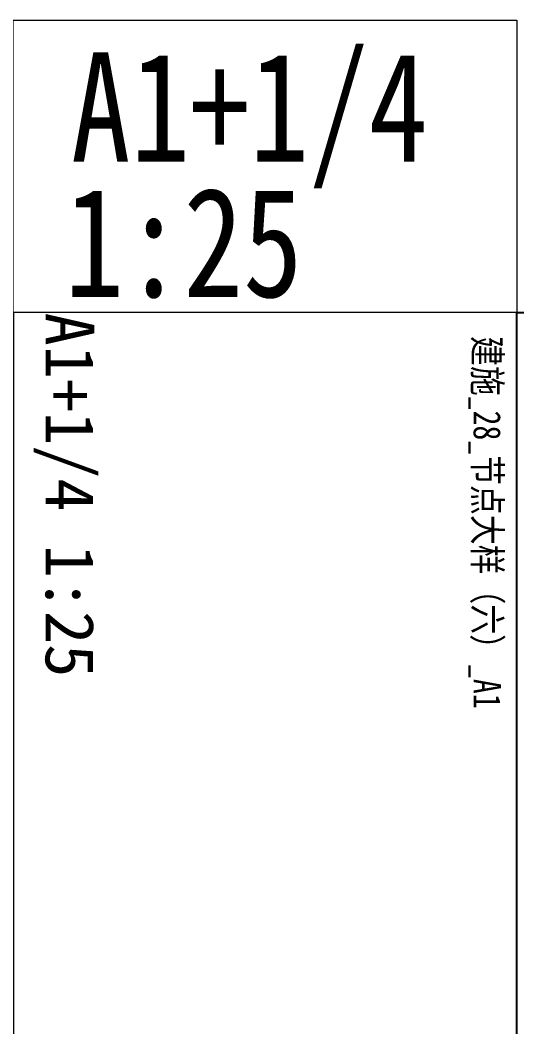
# Model space of a CAD drawing. Extents: x -1712635 to -854203, y -534641 to -21985.
# Drawn here: x -924168 to -916527, y -153873 to -138382 of the extents above; entities that cross this region are included whole.
import ezdxf

# ---------------------------------------------------------------- set-up
doc = ezdxf.new("R2010")
doc.units = 0
doc.header["$LTSCALE"] = 1000
doc.layers.add('yichutu', color=7, linetype='CONTINUOUS')
doc.layers.add('导图字', color=7, linetype='CONTINUOUS')
doc.layers.add('图框', color=9, linetype='CONTINUOUS', lineweight=18)
doc.styles.add('_TCH_LABEL', font='simhei.ttf')
doc.styles.add('黑体', font='simhei.ttf')

# ---------------------------------------------------------------- blocks, each defined once
blk = doc.blocks.new('yct-1051-594-26275-14850-25-1002.0')
at = {"layer": 'yichutu', "color": 7}
blk.add_lwpolyline([(0, 0), (0, 14850), (26275, 14850), (26275, 0)], close=True, dxfattribs=at)
at = {"layer": 'yichutu', "color": 7, "style": '_TCH_LABEL'}
blk.add_text('A1+1/4 1:25', height=750, dxfattribs=at).set_placement((0, 15350))

msp = doc.modelspace()

# ---------------------------------------------------------------- linework, layer by layer
at = {"layer": '图框', "color": 2}
msp.add_lwpolyline([(-916526.51, -142882.49), (-924276.51, -142882.49), (-924276.51, -138382.49), (-916526.51, -138382.49)], close=True, dxfattribs=at)

# ---------------------------------------------------------------- block references
at = {"layer": 'yichutu', "rotation": 270}
for p in [(-939126.51, -142882.49), (-916526.51, -142882.49)]:
    msp.add_blockref('yct-1051-594-26275-14850-25-1002.0', p, dxfattribs=at)

# ---------------------------------------------------------------- texts
at = {"layer": '图框', "color": 2, "style": '黑体', "width": 0.8}
for s, p in [('A1+1/4', (-923386.12, -140561.8)), ('1:25', (-923485.72, -142643.32))]:
    msp.add_text(s, height=1682.363, dxfattribs=at).set_placement(p)
at = {"layer": '导图字', "color": 1, "style": '黑体', "width": 0.8}
msp.add_text('建施_28_节点大样（六）_A1', height=420.5907, rotation=270, dxfattribs=at).set_placement((-917192.37, -143243.28))

doc.saveas('drawing.dxf')
